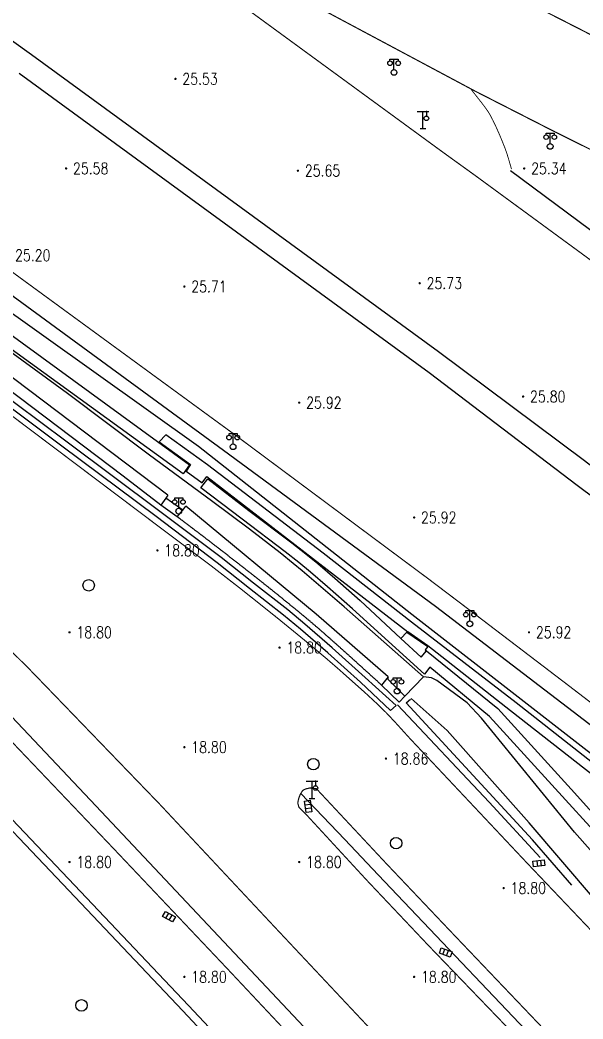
# Model space of a CAD drawing. Extents: x 404846 to 408477, y 3390929 to 3392894.
# Drawn here: x 407567 to 407616.1, y 3391660.7 to 3391747.7 of the extents above; entities that cross this region are included whole.
import ezdxf
from ezdxf.enums import TextEntityAlignment as Align

# ---------------------------------------------------------------- set-up
doc = ezdxf.new("R2010")
doc.units = 0
doc.header["$LTSCALE"] = 0.5
doc.header["$PDSIZE"] = 0.2
doc.layers.get('0').update_dxf_attribs({"linetype": 'CONTINUOUS'})
for name, color, linetype in [('DGX', 2, 'CONTINUOUS'), ('DLDW', 11, 'CONTINUOUS'), ('DLSS', 4, 'CONTINUOUS'), ('DMTZ', 3, 'CONTINUOUS'), ('GCD', 1, 'CONTINUOUS'), ('GXYZ', 2, 'CONTINUOUS'), ('JMD', 6, 'CONTINUOUS'), ('SXSS', 5, 'CONTINUOUS'), ('ZBTZ', 3, 'CONTINUOUS')]:
    doc.layers.add(name, color=color, linetype=linetype)
doc.styles.add('HZ', font='rs.shx', dxfattribs={"width": 0.8, "bigfont": 'hztxt.shx'})
doc.linetypes.add('10412', pattern='A,2,[158,AAA.SHX,S=1,R=0,X=0,Y=0],2,[151,AAA.SHX,S=1,R=0,X=0,Y=3],1e-11', length=4)
doc.linetypes.add('10422', pattern='A,0.75,[150,AAA.SHX,S=0.5,R=0,X=0,Y=0.5],1.5,[177,AAA.SHX,S=1,R=0,X=0,Y=0.4],0.75', length=3)
doc.linetypes.add('1161', pattern='A,0,[149,AAA.SHX,S=0.15,R=0,X=0,Y=0],-1.6', length=1.6)
doc.linetypes.add('444', pattern='A,4.5,[145,AAA.SHX,S=1,R=0,X=0,Y=1],4.5,-0.5,[146,AAA.SHX,S=1,R=0,X=0,Y=0],-0.5', length=10)

# ---------------------------------------------------------------- blocks, each defined once
blk = doc.blocks.new('gc097')
for p, q in [((-0.7, 2), (-0.7, 2.3)), ((-0.7, 2.3), (0.7, 2.3)), ((0, 0.5), (0, 2.3)), ((0.7, 2.3), (0.7, 2))]:
    blk.add_line(p, q)
for centre, radius in [((-0.7, 1.6), 0.4), ((0.73, 1.6), 0.4), ((0, 0), 0.5)]:
    blk.add_circle(centre, radius)
blk = doc.blocks.new('gc063')
for p, q in [((-1, 3), (1, 3)), ((0, 0), (0, 3)), ((0.6, 3), (0.6, 2.2)), ((-0.5, 0), (0.5, 0))]:
    blk.add_line(p, q)
blk.add_circle((0.6, 1.8), 0.4)
blk.add_point((0.6, 3))
blk.add_point((0.6, 3))
blk = doc.blocks.new('GC200')
at = {"linetype": 'Continuous', "const_width": 0.2, "flags": 128}
blk.add_lwpolyline([(-0.1, 0, 1), (0.1, 0, 1)], format="xyb", close=True, dxfattribs=at)
blk = doc.blocks.new('gc188')
blk.add_circle((0, 0), 1)
blk = doc.blocks.new('gc041')
for p, q in [((-1, 0.5), (1, 0.5)), ((-1, -0.5), (-1, 0.5)), ((-0.33, 0.5), (-0.33, -0.5)), ((0.33, 0.5), (0.33, -0.5)), ((1, 0.5), (1, -0.5)), ((1, -0.5), (-1, -0.5))]:
    blk.add_line(p, q)

msp = doc.modelspace()

# ---------------------------------------------------------------- linework, layer by layer
at = {"layer": 'DGX', "linetype": 'Continuous', "const_width": 0.075, "elevation": 25.5, "flags": 128}
msp.add_lwpolyline([(407609.832, 3391734.716), (407609.816, 3391734.771), (407609.8, 3391734.826), (407609.785, 3391734.881), (407609.769, 3391734.936), (407609.754, 3391734.991), (407609.738, 3391735.045), (407609.723, 3391735.1), (407609.707, 3391735.153), (407609.692, 3391735.207), (407609.677, 3391735.26), (407609.662, 3391735.312), (407609.647, 3391735.364), (407609.632, 3391735.416), (407609.617, 3391735.467), (407609.602, 3391735.517), (407609.588, 3391735.566), (407609.573, 3391735.615), (407609.559, 3391735.662), (407609.545, 3391735.709), (407609.531, 3391735.755), (407609.517, 3391735.8), (407609.504, 3391735.844), (407609.49, 3391735.887), (407609.477, 3391735.929), (407609.464, 3391735.97), (407609.45, 3391736.013), (407609.436, 3391736.056), (407609.421, 3391736.101), (407609.406, 3391736.146), (407609.39, 3391736.192), (407609.374, 3391736.239), (407609.357, 3391736.287), (407609.34, 3391736.336), (407609.322, 3391736.385), (407609.304, 3391736.435), (407609.285, 3391736.486), (407609.266, 3391736.537), (407609.246, 3391736.589), (407609.226, 3391736.641), (407609.206, 3391736.694), (407609.186, 3391736.748), (407609.165, 3391736.802), (407609.143, 3391736.856), (407609.122, 3391736.911), (407609.1, 3391736.966), (407609.078, 3391737.022), (407609.055, 3391737.078), (407609.032, 3391737.134), (407609.009, 3391737.19), (407608.986, 3391737.247), (407608.963, 3391737.303), (407608.939, 3391737.36), (407608.915, 3391737.417), (407608.891, 3391737.474), (407608.867, 3391737.531), (407608.843, 3391737.589), (407608.819, 3391737.646), (407608.794, 3391737.703), (407608.769, 3391737.76), (407608.745, 3391737.817), (407608.72, 3391737.874), (407608.695, 3391737.93), (407608.67, 3391737.987), (407608.645, 3391738.043), (407608.62, 3391738.099), (407608.595, 3391738.155), (407608.57, 3391738.21), (407608.545, 3391738.265), (407608.52, 3391738.319), (407608.496, 3391738.373), (407608.471, 3391738.427), (407608.446, 3391738.48), (407608.422, 3391738.533), (407608.397, 3391738.585), (407608.373, 3391738.637), (407608.348, 3391738.688), (407608.324, 3391738.738), (407608.301, 3391738.787), (407608.277, 3391738.836), (407608.253, 3391738.884), (407608.23, 3391738.932), (407608.207, 3391738.978), (407608.184, 3391739.024), (407608.161, 3391739.069), (407608.139, 3391739.113), (407608.117, 3391739.156), (407608.095, 3391739.198), (407608.074, 3391739.239), (407608.053, 3391739.279), (407608.032, 3391739.318), (407608.012, 3391739.356), (407607.991, 3391739.392), (407607.972, 3391739.428), (407607.953, 3391739.462), (407607.934, 3391739.495), (407607.912, 3391739.533), (407607.889, 3391739.571), (407607.866, 3391739.609), (407607.841, 3391739.648), (407607.816, 3391739.688), (407607.79, 3391739.728), (407607.763, 3391739.768), (407607.735, 3391739.809), (407607.707, 3391739.851), (407607.678, 3391739.893), (407607.648, 3391739.936), (407607.617, 3391739.979), (407607.585, 3391740.023), (407607.553, 3391740.067), (407607.52, 3391740.112), (407607.486, 3391740.158), (407607.452, 3391740.204), (407607.417, 3391740.251), (407607.381, 3391740.298), (407607.344, 3391740.346), (407607.307, 3391740.395), (407607.269, 3391740.444), (407607.23, 3391740.494), (407607.191, 3391740.545), (407607.151, 3391740.597), (407607.11, 3391740.649), (407607.069, 3391740.701), (407607.027, 3391740.755), (407606.984, 3391740.809), (407606.941, 3391740.864), (407606.897, 3391740.92), (407606.853, 3391740.976), (407606.808, 3391741.033), (407606.762, 3391741.091), (407606.716, 3391741.15), (407606.67, 3391741.209), (407606.622, 3391741.269), (407606.575, 3391741.33), (407606.526, 3391741.392), (407606.477, 3391741.455), (407606.428, 3391741.518), (407606.378, 3391741.582), (407606.328, 3391741.647), (407606.277, 3391741.713)], dxfattribs=at)
at = {"layer": 'DLSS', "linetype": 'Continuous', "const_width": 0.1, "flags": 128}
for points, elevation in [([(407583.399, 3391751.147), (407574.212, 3391757.999), (407574.102, 3391758.172), (407574.084, 3391758.323), (407574.131, 3391758.568), (407574.173, 3391758.675), (407574.235, 3391758.773), (407574.406, 3391758.937), (407574.54, 3391759.017), (407589.825, 3391750.495), (407606.666, 3391741.505)], 25.275), ([(407606.62, 3391734.196), (407603.905, 3391736.153), (407583.399, 3391751.147)], 25.649), ([(407652.824, 3391728.797), (407634.285, 3391737.808), (407621.319, 3391744.133), (407617.605, 3391745.973), (407610.742, 3391749.477)], 24.78), ([(407648.911, 3391720.744), (407630.98, 3391729.46), (407630.371, 3391729.756), (407617.169, 3391736.196), (407613.649, 3391737.941), (407606.666, 3391741.505)], 24.732), ([(407621.115, 3391723.57), (407606.62, 3391734.196)], 25.635), ([(407602.552, 3391699.072), (407585.766, 3391711.571), (407565.368, 3391726.487)], 25.719), ([(407601, 3391685.126), (407599.728, 3391686.529), (407598.939, 3391687.37), (407598.15, 3391688.143), (407597.099, 3391689.116), (407594.775, 3391691.184), (407593.731, 3391692.089), (407591.729, 3391693.769), (407589.327, 3391695.729), (407586.319, 3391698.127), (407583.672, 3391700.184), (407579.41, 3391703.38), (407570.247, 3391710.29), (407563.617, 3391715.288)], 19.081), ([(407552.278, 3391706.352), (407557.791, 3391701.106), (407563.658, 3391695.341), (407567.784, 3391691.257), (407569.871, 3391689.097), (407579.241, 3391679.383), (407589.1, 3391668.846), (407603.955, 3391653.019), (407609.249, 3391647.35)], 19.065), ([(407549.82, 3391701.369), (407554.195, 3391697.163), (407556.95, 3391694.438), (407559.911, 3391691.451), (407563.849, 3391687.43), (407565.91, 3391685.297), (407575.166, 3391675.58), (407585.105, 3391665.081), (407599.948, 3391649.268), (407605.237, 3391643.604)], 18.878), ([(407635.618, 3391673.642), (407621.483, 3391684.622), (407614.654, 3391689.86), (407606.195, 3391696.311), (407602.552, 3391699.072)], 26.072), ([(407619.332, 3391665.725), (407611.241, 3391674.235), (407601, 3391685.126)], 18.732), ([(407598.86, 3391674.325), (407592.853, 3391680.761), (407592.453, 3391680.827), (407592.266, 3391680.826), (407591.93, 3391680.745), (407591.777, 3391680.681), (407591.664, 3391680.603), (407591.558, 3391680.466), (407591.496, 3391680.35), (407591.434, 3391680.235), (407591.349, 3391680.032), (407591.271, 3391679.754), (407591.242, 3391679.591), (407591.24, 3391679.469), (407591.33, 3391679.147), (407592.003, 3391678.472), (407597.238, 3391672.792)], 19.234), ([(407615.227, 3391657.123), (407604.324, 3391668.563), (407598.86, 3391674.325)], 18.807), ([(407613.648, 3391655.642), (407602.692, 3391667.021), (407597.238, 3391672.792)], 18.807)]:
    msp.add_lwpolyline(points, dxfattribs=dict(at, elevation=elevation))
at = {"layer": 'DMTZ', "linetype": '10422', "flags": 128}
for points, elevation in [([(407609.756, 3391734.595), (407620.577, 3391726.54)], 25.631), ([(407579.922, 3391706.313), (407579.75, 3391706.072), (407579.316, 3391705.464), (407576.024, 3391707.978), (407564.682, 3391716.543)], 22.344), ([(407582.796, 3391706.964), (407583.388, 3391707.739)], 24.787), ([(407583.388, 3391707.739), (407586.973, 3391705.002), (407590.725, 3391702.167), (407591.937, 3391701.218), (407592.974, 3391700.359), (407594.456, 3391699.087), (407596.66, 3391697.154), (407600.213, 3391693.846), (407601.977, 3391692.204)], 25.025), ([(407602.731, 3391691.336), (407602.248, 3391690.751), (407596.007, 3391696.431), (407593.817, 3391698.35), (407592.346, 3391699.614), (407591.325, 3391700.459), (407590.131, 3391701.394), (407586.384, 3391704.226), (407582.796, 3391706.964)], 25.035), ([(407580.719, 3391704.45), (407579.316, 3391705.464)], 21.922), ([(407599.104, 3391690.491), (407598.521, 3391689.787), (407598.465, 3391689.838), (407598.409, 3391689.889), (407598.353, 3391689.94), (407598.297, 3391689.99), (407598.241, 3391690.041), (407598.185, 3391690.092), (407598.129, 3391690.143), (407598.073, 3391690.194), (407598.017, 3391690.245), (407597.961, 3391690.296), (407597.905, 3391690.347), (407597.849, 3391690.397), (407597.794, 3391690.448), (407597.738, 3391690.499), (407597.682, 3391690.55), (407597.626, 3391690.6), (407597.57, 3391690.651), (407597.515, 3391690.702), (407597.459, 3391690.752), (407597.403, 3391690.803), (407597.348, 3391690.853), (407597.292, 3391690.903), (407597.237, 3391690.954), (407597.182, 3391691.004), (407597.126, 3391691.054), (407597.071, 3391691.104), (407597.016, 3391691.154), (407596.961, 3391691.204), (407596.906, 3391691.254), (407596.851, 3391691.304), (407596.796, 3391691.354), (407596.741, 3391691.404), (407596.686, 3391691.453), (407596.631, 3391691.503), (407596.577, 3391691.552), (407596.522, 3391691.602), (407596.468, 3391691.651), (407596.413, 3391691.7), (407596.359, 3391691.749), (407596.305, 3391691.798), (407596.251, 3391691.847), (407596.197, 3391691.896), (407596.143, 3391691.945), (407596.089, 3391691.993), (407596.036, 3391692.042), (407595.982, 3391692.09), (407595.929, 3391692.138), (407595.876, 3391692.186), (407595.822, 3391692.234), (407595.769, 3391692.282), (407595.716, 3391692.33), (407595.663, 3391692.377), (407595.611, 3391692.425), (407595.558, 3391692.472), (407595.506, 3391692.519), (407595.454, 3391692.566), (407595.401, 3391692.613), (407595.349, 3391692.66), (407595.297, 3391692.707), (407595.246, 3391692.753), (407595.194, 3391692.8), (407595.143, 3391692.846), (407595.091, 3391692.892), (407595.04, 3391692.938), (407594.989, 3391692.983), (407594.939, 3391693.029), (407594.888, 3391693.074), (407594.837, 3391693.119), (407594.787, 3391693.164), (407594.737, 3391693.209), (407594.687, 3391693.254), (407594.637, 3391693.298), (407594.587, 3391693.343), (407594.538, 3391693.387), (407594.489, 3391693.431), (407594.44, 3391693.474), (407594.391, 3391693.518), (407594.342, 3391693.561), (407594.294, 3391693.604), (407594.245, 3391693.647), (407594.197, 3391693.69), (407594.149, 3391693.733), (407594.101, 3391693.775), (407594.054, 3391693.817), (407594.007, 3391693.859), (407593.959, 3391693.901), (407593.912, 3391693.942), (407593.866, 3391693.983), (407593.819, 3391694.024), (407593.773, 3391694.065), (407593.727, 3391694.106), (407593.681, 3391694.146), (407593.636, 3391694.186), (407593.59, 3391694.226), (407593.545, 3391694.266), (407593.5, 3391694.305), (407593.456, 3391694.344), (407593.411, 3391694.383), (407593.367, 3391694.422), (407593.323, 3391694.46), (407593.279, 3391694.498), (407593.236, 3391694.536), (407593.193, 3391694.574), (407593.15, 3391694.611), (407593.107, 3391694.648), (407593.064, 3391694.685), (407593.022, 3391694.722), (407592.98, 3391694.758), (407592.939, 3391694.794), (407592.897, 3391694.83), (407592.856, 3391694.865), (407592.815, 3391694.9), (407592.775, 3391694.935), (407592.734, 3391694.97), (407592.694, 3391695.004), (407592.655, 3391695.038), (407592.615, 3391695.072), (407592.576, 3391695.105), (407592.538, 3391695.138), (407592.5, 3391695.17), (407592.461, 3391695.204), (407592.421, 3391695.237), (407592.38, 3391695.272), (407592.338, 3391695.307), (407592.296, 3391695.342), (407592.254, 3391695.378), (407592.21, 3391695.415), (407592.166, 3391695.452), (407592.121, 3391695.489), (407592.076, 3391695.527), (407592.03, 3391695.565), (407591.984, 3391695.604), (407591.937, 3391695.643), (407591.89, 3391695.682), (407591.842, 3391695.722), (407591.793, 3391695.762), (407591.744, 3391695.803), (407591.695, 3391695.844), (407591.645, 3391695.885), (407591.595, 3391695.927), (407591.544, 3391695.969), (407591.493, 3391696.011), (407591.441, 3391696.053), (407591.389, 3391696.096), (407591.337, 3391696.139), (407591.285, 3391696.182), (407591.232, 3391696.225), (407591.179, 3391696.269), (407591.126, 3391696.313), (407591.072, 3391696.357), (407591.018, 3391696.401), (407590.964, 3391696.445), (407590.91, 3391696.489), (407590.855, 3391696.534), (407590.801, 3391696.579), (407590.746, 3391696.623), (407590.691, 3391696.668), (407590.636, 3391696.713), (407590.581, 3391696.758), (407590.526, 3391696.803), (407590.471, 3391696.848), (407590.415, 3391696.893), (407590.36, 3391696.938), (407590.305, 3391696.983), (407590.249, 3391697.028), (407590.194, 3391697.073), (407590.139, 3391697.118), (407590.083, 3391697.163), (407590.028, 3391697.208), (407589.973, 3391697.252), (407589.918, 3391697.297), (407589.863, 3391697.341), (407589.808, 3391697.386), (407589.754, 3391697.43), (407589.699, 3391697.474), (407589.645, 3391697.518), (407589.591, 3391697.561), (407589.537, 3391697.605), (407589.484, 3391697.648), (407589.431, 3391697.691), (407589.378, 3391697.734), (407589.325, 3391697.776), (407589.273, 3391697.819), (407589.22, 3391697.86), (407589.169, 3391697.902), (407589.117, 3391697.944), (407589.066, 3391697.985), (407589.016, 3391698.025), (407588.966, 3391698.066), (407588.916, 3391698.106), (407588.867, 3391698.145), (407588.818, 3391698.185), (407588.769, 3391698.223), (407588.722, 3391698.262), (407588.674, 3391698.3), (407588.627, 3391698.337), (407588.581, 3391698.374), (407588.536, 3391698.411), (407588.49, 3391698.447), (407588.446, 3391698.483), (407588.402, 3391698.518), (407588.359, 3391698.553), (407588.316, 3391698.587), (407588.274, 3391698.62), (407588.231, 3391698.654), (407588.188, 3391698.689), (407588.144, 3391698.724), (407588.1, 3391698.759), (407588.055, 3391698.795), (407588.009, 3391698.831), (407587.963, 3391698.868), (407587.916, 3391698.905), (407587.869, 3391698.943), (407587.821, 3391698.981), (407587.773, 3391699.019), (407587.724, 3391699.057), (407587.675, 3391699.096), (407587.625, 3391699.136), (407587.575, 3391699.175), (407587.524, 3391699.215), (407587.473, 3391699.255), (407587.422, 3391699.296), (407587.37, 3391699.337), (407587.318, 3391699.378), (407587.265, 3391699.419), (407587.212, 3391699.461), (407587.159, 3391699.503), (407587.106, 3391699.545), (407587.052, 3391699.587), (407586.997, 3391699.629), (407586.943, 3391699.672), (407586.888, 3391699.715), (407586.833, 3391699.758), (407586.778, 3391699.801), (407586.722, 3391699.845), (407586.667, 3391699.889), (407586.611, 3391699.932), (407586.555, 3391699.976), (407586.498, 3391700.02), (407586.442, 3391700.064), (407586.385, 3391700.108), (407586.329, 3391700.153), (407586.272, 3391700.197), (407586.215, 3391700.242), (407586.158, 3391700.286), (407586.1, 3391700.331), (407586.043, 3391700.375), (407585.986, 3391700.42), (407585.928, 3391700.465), (407585.871, 3391700.509), (407585.814, 3391700.554), (407585.756, 3391700.599), (407585.699, 3391700.643), (407585.641, 3391700.688), (407585.584, 3391700.733), (407585.527, 3391700.777), (407585.469, 3391700.822), (407585.412, 3391700.866), (407585.355, 3391700.91), (407585.298, 3391700.955), (407585.241, 3391700.999), (407585.184, 3391701.043), (407585.128, 3391701.087), (407585.071, 3391701.131), (407585.015, 3391701.174), (407584.959, 3391701.218), (407584.903, 3391701.261), (407584.847, 3391701.304), (407584.792, 3391701.347), (407584.736, 3391701.39), (407584.681, 3391701.433), (407584.627, 3391701.475), (407584.572, 3391701.517), (407584.518, 3391701.559), (407584.464, 3391701.601), (407584.41, 3391701.642), (407584.357, 3391701.683), (407584.304, 3391701.724), (407584.251, 3391701.765), (407584.199, 3391701.805), (407584.147, 3391701.845), (407584.096, 3391701.885), (407584.045, 3391701.924), (407583.994, 3391701.963), (407583.944, 3391702.002), (407583.894, 3391702.04), (407583.845, 3391702.078), (407583.796, 3391702.116), (407583.748, 3391702.153), (407583.7, 3391702.19), (407583.653, 3391702.226), (407583.606, 3391702.262), (407583.56, 3391702.298), (407583.514, 3391702.333), (407583.469, 3391702.368), (407583.424, 3391702.402), (407583.38, 3391702.436), (407583.337, 3391702.469), (407583.294, 3391702.502), (407583.252, 3391702.534), (407583.21, 3391702.566), (407583.17, 3391702.597), (407583.129, 3391702.628), (407583.09, 3391702.658), (407583.051, 3391702.688), (407583.013, 3391702.717), (407582.976, 3391702.746), (407582.939, 3391702.774), (407582.903, 3391702.801), (407582.868, 3391702.828), (407582.834, 3391702.854), (407582.801, 3391702.879), (407582.768, 3391702.904), (407582.735, 3391702.929), (407582.701, 3391702.955), (407582.666, 3391702.982), (407582.63, 3391703.009), (407582.593, 3391703.037), (407582.555, 3391703.066), (407582.517, 3391703.095), (407582.477, 3391703.125), (407582.436, 3391703.156), (407582.394, 3391703.188), (407582.352, 3391703.22), (407582.308, 3391703.253), (407582.263, 3391703.287), (407582.218, 3391703.321), (407582.171, 3391703.356), (407582.124, 3391703.392), (407582.075, 3391703.428), (407582.026, 3391703.465), (407581.976, 3391703.503), (407581.925, 3391703.542), (407581.873, 3391703.581), (407581.82, 3391703.621), (407581.766, 3391703.661), (407581.712, 3391703.702), (407581.656, 3391703.744), (407581.6, 3391703.787), (407581.542, 3391703.83), (407581.484, 3391703.874), (407581.425, 3391703.918), (407581.365, 3391703.963), (407581.304, 3391704.009), (407581.242, 3391704.055), (407581.18, 3391704.103), (407581.117, 3391704.15), (407581.052, 3391704.199), (407580.987, 3391704.248), (407580.921, 3391704.297), (407580.855, 3391704.347), (407580.787, 3391704.398), (407580.719, 3391704.45), (407581.209, 3391705.031), (407581.48, 3391705.354)], 22.592), ([(407600.213, 3391693.846), (407600.713, 3391694.382), (407602.557, 3391693.135), (407602.324, 3391692.853), (407602.421, 3391692.77)], 24.525), ([(407601.977, 3391692.204), (407602.421, 3391692.77), (407608.646, 3391687.759), (407615.042, 3391680.717), (407623.968, 3391670.809), (407623.259, 3391670.206)], 24.676), ([(407623.259, 3391670.206), (407607.912, 3391687.058), (407602.731, 3391691.336)], 24.615), ([(407602.181, 3391690.502), (407600.538, 3391688.819)], 23.243), ([(407600.538, 3391688.819), (407600.043, 3391688.306), (407598.521, 3391689.787)], 22.088), ([(407615.098, 3391672.365), (407611.66, 3391676.307), (407600.673, 3391688.229), (407601.056, 3391688.548)], 19.148), ([(407599.92, 3391688.056), (407607.902, 3391679.605), (407612.338, 3391674.786)], 19.276)]:
    msp.add_lwpolyline(points, dxfattribs=dict(at, elevation=elevation))
at = {"layer": 'DMTZ', "linetype": '10412', "flags": 128}
for points, elevation in [([(407603.204, 3391696.62), (407584.759, 3391710.206), (407564.367, 3391725.117)], 25.719), ([(407602.181, 3391690.502), (407595.268, 3391696.609), (407591.624, 3391699.731), (407590.831, 3391700.387), (407589.683, 3391701.304), (407587.033, 3391703.351), (407583.725, 3391705.843), (407578.319, 3391709.816), (407571.172, 3391715.166), (407564.28, 3391720.207)], 24.251), ([(407634.725, 3391672.502), (407603.204, 3391696.62)], 26.087), ([(407621.453, 3391670.061), (407615.32, 3391676.974), (407607.229, 3391686.915), (407605.962, 3391688.232), (407603.327, 3391690.172), (407602.88, 3391690.42), (407602.181, 3391690.502)], 24.018)]:
    msp.add_lwpolyline(points, dxfattribs=dict(at, elevation=elevation))
at = {"layer": 'DMTZ', "linetype": '10422', "elevation": 24.52, "flags": 128}
msp.add_lwpolyline([(407563.018, 3391722.624), (407581.8, 3391708.969), (407581.25, 3391708.189), (407562.463, 3391721.799), (407563.018, 3391722.624)], close=True, dxfattribs=at)
at = {"layer": 'JMD', "linetype": '444', "flags": 128}
for points, elevation in [([(407573.645, 3391679.266), (407565.84, 3391687.552), (407563.146, 3391690.368), (407560.92, 3391692.653), (407560.114, 3391693.467), (407558.229, 3391695.327), (407553.375, 3391699.999), (407550.148, 3391703.056), (407547.301, 3391705.703), (407542.786, 3391709.83), (407538.091, 3391714.061), (407535.352, 3391716.492), (407531.876, 3391719.525), (407530.478, 3391720.704), (407527.285, 3391723.347)], 21.729), ([(407573.645, 3391679.266), (407595.472, 3391656.068), (407602.864, 3391648.263), (407607.901, 3391642.903), (407611.132, 3391639.424), (407613.751, 3391636.558), (407615.848, 3391634.208), (407618.185, 3391631.534), (407620.996, 3391628.252), (407623.476, 3391625.281), (407625.446, 3391622.836), (407626.929, 3391620.89), (407628.184, 3391619.169), (407629.669, 3391617.087), (407631.292, 3391614.769), (407632.801, 3391612.578), (407634.151, 3391610.554), (407639.368, 3391602.095)], 21.992)]:
    msp.add_lwpolyline(points, dxfattribs=dict(at, elevation=elevation))
at = {"layer": 'SXSS', "linetype": 'Continuous', "flags": 128}
for points, elevation in [([(407584.21, 3391700.44), (407578.903, 3391704.471), (407570.704, 3391710.587), (407564.157, 3391715.469)], 18.911), ([(407584.569, 3391700.891), (407579.23, 3391704.906), (407571.029, 3391711.023), (407564.483, 3391715.906)], 18.911), ([(407601.118, 3391695.276), (407593.43, 3391701.264), (407583.359, 3391708.968), (407579.737, 3391711.585), (407579.174, 3391710.961), (407581.897, 3391708.996), (407581.513, 3391708.405), (407582.914, 3391707.383), (407583.299, 3391707.935), (407600.818, 3391694.431)], 24.098), ([(407599.287, 3391687.559), (407596.701, 3391690.038), (407593.848, 3391692.591), (407591.46, 3391694.666), (407589.997, 3391695.875), (407587.029, 3391698.202), (407584.21, 3391700.44)], 19.291), ([(407599.788, 3391688.015), (407597.094, 3391690.461), (407594.23, 3391693.024), (407591.834, 3391695.105), (407590.356, 3391696.326), (407587.386, 3391698.655), (407584.569, 3391700.891)], 19.291), ([(407642.818, 3391662.394), (407626.917, 3391675.133), (407610.252, 3391688.25), (407601.118, 3391695.276)], 24.255), ([(407642.329, 3391661.788), (407626.416, 3391674.499), (407609.743, 3391687.553), (407602.541, 3391693.211), (407600.818, 3391694.431)], 24.279), ([(407599.788, 3391688.015), (407599.287, 3391687.559)], 19.247)]:
    msp.add_lwpolyline(points, dxfattribs=dict(at, elevation=elevation))
at = {"layer": 'ZBTZ', "linetype": '1161', "flags": 128}
for points, elevation in [([(407568.053, 3391744.67), (407543.351, 3391762.384)], 25.005), ([(407601.167, 3391695.943), (407582.583, 3391710.575), (407564.525, 3391723.426), (407532.648, 3391746.299), (407532.821, 3391747.615)], 24.085), ([(407603.47, 3391718.797), (407568.053, 3391744.67)], 25.774), ([(407602.657, 3391716.98), (407566.973, 3391743.034)], 25.663), ([(407648.728, 3391684.243), (407616.191, 3391709.31), (407603.47, 3391718.797)], 26.229), ([(407579.922, 3391706.313), (407564.199, 3391718.206)], 22.311), ([(407647.533, 3391682.726), (407631.685, 3391694.964), (407620.583, 3391703.426), (407615.564, 3391707.174), (407602.657, 3391716.98)], 26.289), ([(407581.209, 3391705.031), (407579.75, 3391706.072)], 21.925), ([(407600.538, 3391688.819), (407599.106, 3391690.28), (407599.104, 3391690.491), (407592.822, 3391695.964), (407581.48, 3391705.354)], 22.376), ([(407546.594, 3391698.012), (407550.956, 3391693.82), (407551.375, 3391693.411), (407553.657, 3391691.146), (407556.594, 3391688.184), (407560.512, 3391684.184), (407562.55, 3391682.074), (407571.79, 3391672.374), (407581.718, 3391661.888), (407596.559, 3391646.076), (407602.45, 3391639.653)], 18.798), ([(407546.132, 3391697.333), (407550.487, 3391693.336), (407550.902, 3391692.93), (407553.181, 3391690.67), (407556.115, 3391687.711), (407560.029, 3391683.714), (407562.064, 3391681.608), (407571.301, 3391671.91), (407581.228, 3391661.426), (407593.44, 3391648.369), (407602.004, 3391639.267)], 18.8), ([(407643.11, 3391662.86), (407628.572, 3391674.346), (407621.489, 3391680.127), (407601.167, 3391695.943)], 24.324), ([(407619.116, 3391669.306), (407617.053, 3391671.142), (407611.379, 3391677.779), (407604.244, 3391685.828), (407601.111, 3391688.627)], 19.132), ([(407598.23, 3391673.266), (407595.339, 3391676.333), (407591.496, 3391680.35)], 19.36), ([(407614.45, 3391656.184), (407598.23, 3391673.266)], 19.011)]:
    msp.add_lwpolyline(points, dxfattribs=dict(at, elevation=elevation))

# ---------------------------------------------------------------- block references
at = {"layer": 'DLDW', "linetype": 'Continuous', "xscale": 0.5, "yscale": 0.5}
for p in [(407599.605, 3391743.133, 25.48), (407613.2, 3391736.692, 25.922), (407585.596, 3391710.536, 25.772), (407580.865, 3391704.928, 22.056), (407606.209, 3391695.119, 25.785), (407599.883, 3391689.265, 21.76)]:
    msp.add_blockref('gc097', p, dxfattribs=at)
at = {"layer": 'DLSS', "linetype": 'Continuous', "xscale": 0.5, "yscale": 0.5}
for p in [(407602.125, 3391738.236, 25.503), (407592.47, 3391679.924, 19.3)]:
    msp.add_blockref('gc063', p, dxfattribs=at)
at = {"layer": 'GCD', "linetype": 'Continuous'}
ref = msp.add_blockref('GC200', (407580.579, 3391742.57, 25.526), dxfattribs=dict(at, xscale=0.5, yscale=0.5, zscale=0.5))
ref.add_attrib('height', '25.53', dxfattribs={"linetype": 'Continuous', "height": 1, "style": 'HZ', "width": 0.8}).set_placement((407581.179, 3391742.57, 25.526), align=Align.MIDDLE_LEFT)
ref = msp.add_blockref('GC200', (407571.062, 3391734.773, 25.577), dxfattribs=dict(at, xscale=0.5, yscale=0.5, zscale=0.5))
ref.add_attrib('height', '25.58', dxfattribs={"linetype": 'Continuous', "height": 1, "style": 'HZ', "width": 0.8}).set_placement((407571.662, 3391734.773, 25.577), align=Align.MIDDLE_LEFT)
ref = msp.add_blockref('GC200', (407610.941, 3391734.77, 25.336), dxfattribs=dict(at, xscale=0.5, yscale=0.5, zscale=0.5))
ref.add_attrib('height', '25.34', dxfattribs={"linetype": 'Continuous', "height": 1, "style": 'HZ', "width": 0.8}).set_placement((407611.541, 3391734.77, 25.336), align=Align.MIDDLE_LEFT)
ref = msp.add_blockref('GC200', (407591.245, 3391734.576, 25.648), dxfattribs=dict(at, xscale=0.5, yscale=0.5, zscale=0.5))
ref.add_attrib('height', '25.65', dxfattribs={"linetype": 'Continuous', "height": 1, "style": 'HZ', "width": 0.8}).set_placement((407591.845, 3391734.576, 25.648), align=Align.MIDDLE_LEFT)
ref = msp.add_blockref('GC200', (407566.018, 3391727.21, 25.199), dxfattribs=dict(at, xscale=0.5, yscale=0.5, zscale=0.5))
ref.add_attrib('height', '25.20', dxfattribs={"linetype": 'Continuous', "height": 1, "style": 'HZ', "width": 0.8}).set_placement((407566.618, 3391727.21, 25.199), align=Align.MIDDLE_LEFT)
ref = msp.add_blockref('GC200', (407581.356, 3391724.486, 25.706), dxfattribs=dict(at, xscale=0.5, yscale=0.5, zscale=0.5))
ref.add_attrib('height', '25.71', dxfattribs={"linetype": 'Continuous', "height": 1, "style": 'HZ', "width": 0.8}).set_placement((407581.956, 3391724.486, 25.706), align=Align.MIDDLE_LEFT)
ref = msp.add_blockref('GC200', (407601.843, 3391724.777, 25.728), dxfattribs=dict(at, xscale=0.5, yscale=0.5, zscale=0.5))
ref.add_attrib('height', '25.73', dxfattribs={"linetype": 'Continuous', "height": 1, "style": 'HZ', "width": 0.8}).set_placement((407602.443, 3391724.777, 25.728), align=Align.MIDDLE_LEFT)
ref = msp.add_blockref('GC200', (407610.847, 3391714.908, 25.804), dxfattribs=dict(at, xscale=0.5, yscale=0.5, zscale=0.5))
ref.add_attrib('height', '25.80', dxfattribs={"linetype": 'Continuous', "height": 1, "style": 'HZ', "width": 0.8}).set_placement((407611.447, 3391714.908, 25.804), align=Align.MIDDLE_LEFT)
ref = msp.add_blockref('GC200', (407591.358, 3391714.379, 25.922), dxfattribs=dict(at, xscale=0.5, yscale=0.5, zscale=0.5))
ref.add_attrib('height', '25.92', dxfattribs={"linetype": 'Continuous', "height": 1, "style": 'HZ', "width": 0.8}).set_placement((407591.958, 3391714.379, 25.922), align=Align.MIDDLE_LEFT)
ref = msp.add_blockref('GC200', (407601.358, 3391704.379, 25.922), dxfattribs=dict(at, xscale=0.5, yscale=0.5, zscale=0.5))
ref.add_attrib('height', '25.92', dxfattribs={"linetype": 'Continuous', "height": 1, "style": 'HZ', "width": 0.8}).set_placement((407601.958, 3391704.379, 25.922), align=Align.MIDDLE_LEFT)
ref = msp.add_blockref('GC200', (407579.01, 3391701.513, 18.8), dxfattribs=dict(at, xscale=0.5, yscale=0.5, zscale=0.5))
ref.add_attrib('height', '18.80', dxfattribs={"linetype": 'Continuous', "height": 1, "style": 'HZ', "width": 0.8}).set_placement((407579.61, 3391701.513, 18.8), align=Align.MIDDLE_LEFT)
ref = msp.add_blockref('GC200', (407571.358, 3391694.379, 18.8), dxfattribs=dict(at, xscale=0.5, yscale=0.5, zscale=0.5))
ref.add_attrib('height', '18.80', dxfattribs={"linetype": 'Continuous', "height": 1, "style": 'HZ', "width": 0.8}).set_placement((407571.958, 3391694.379, 18.8), align=Align.MIDDLE_LEFT)
ref = msp.add_blockref('GC200', (407611.358, 3391694.379, 25.922), dxfattribs=dict(at, xscale=0.5, yscale=0.5, zscale=0.5))
ref.add_attrib('height', '25.92', dxfattribs={"linetype": 'Continuous', "height": 1, "style": 'HZ', "width": 0.8}).set_placement((407611.958, 3391694.379, 25.922), align=Align.MIDDLE_LEFT)
ref = msp.add_blockref('GC200', (407589.641, 3391693.051, 18.8), dxfattribs=dict(at, xscale=0.5, yscale=0.5, zscale=0.5))
ref.add_attrib('height', '18.80', dxfattribs={"linetype": 'Continuous', "height": 1, "style": 'HZ', "width": 0.8}).set_placement((407590.241, 3391693.051, 18.8), align=Align.MIDDLE_LEFT)
ref = msp.add_blockref('GC200', (407581.358, 3391684.379, 18.8), dxfattribs=dict(at, xscale=0.5, yscale=0.5, zscale=0.5))
ref.add_attrib('height', '18.80', dxfattribs={"linetype": 'Continuous', "height": 1, "style": 'HZ', "width": 0.8}).set_placement((407581.958, 3391684.379, 18.8), align=Align.MIDDLE_LEFT)
ref = msp.add_blockref('GC200', (407598.907, 3391683.384, 18.857), dxfattribs=dict(at, xscale=0.5, yscale=0.5, zscale=0.5))
ref.add_attrib('height', '18.86', dxfattribs={"linetype": 'Continuous', "height": 1, "style": 'HZ', "width": 0.8}).set_placement((407599.507, 3391683.384, 18.857), align=Align.MIDDLE_LEFT)
ref = msp.add_blockref('GC200', (407571.358, 3391674.379, 18.8), dxfattribs=dict(at, xscale=0.5, yscale=0.5, zscale=0.5))
ref.add_attrib('height', '18.80', dxfattribs={"linetype": 'Continuous', "height": 1, "style": 'HZ', "width": 0.8}).set_placement((407571.958, 3391674.379, 18.8), align=Align.MIDDLE_LEFT)
ref = msp.add_blockref('GC200', (407591.358, 3391674.379, 18.8), dxfattribs=dict(at, xscale=0.5, yscale=0.5, zscale=0.5))
ref.add_attrib('height', '18.80', dxfattribs={"linetype": 'Continuous', "height": 1, "style": 'HZ', "width": 0.8}).set_placement((407591.958, 3391674.379, 18.8), align=Align.MIDDLE_LEFT)
ref = msp.add_blockref('GC200', (407609.154, 3391672.11, 18.8), dxfattribs=dict(at, xscale=0.5, yscale=0.5, zscale=0.5))
ref.add_attrib('height', '18.80', dxfattribs={"linetype": 'Continuous', "height": 1, "style": 'HZ', "width": 0.8}).set_placement((407609.754, 3391672.11, 18.8), align=Align.MIDDLE_LEFT)
ref = msp.add_blockref('GC200', (407581.358, 3391664.379, 18.8), dxfattribs=dict(at, xscale=0.5, yscale=0.5, zscale=0.5))
ref.add_attrib('height', '18.80', dxfattribs={"linetype": 'Continuous', "height": 1, "style": 'HZ', "width": 0.8}).set_placement((407581.958, 3391664.379, 18.8), align=Align.MIDDLE_LEFT)
ref = msp.add_blockref('GC200', (407601.358, 3391664.379, 18.8), dxfattribs=dict(at, xscale=0.5, yscale=0.5, zscale=0.5))
ref.add_attrib('height', '18.80', dxfattribs={"linetype": 'Continuous', "height": 1, "style": 'HZ', "width": 0.8}).set_placement((407601.958, 3391664.379, 18.8), align=Align.MIDDLE_LEFT)
at = {"layer": 'GXYZ', "linetype": 'Continuous', "xscale": 0.5, "yscale": 0.5}
for p in [(407573.027, 3391698.472, 19.16), (407592.586, 3391682.906, 19.119), (407599.787, 3391676.017, 18.791), (407572.407, 3391661.897, 18.829)]:
    msp.add_blockref('gc188', p, dxfattribs=at)
for p, rotation in [((407592.125, 3391679.225, 19.354), 97.86741082101798), ((407612.221, 3391674.261, 19.033), 6.480642497652127), ((407580.024, 3391669.62, 18.947), 150.7299919493505), ((407604.108, 3391666.502, 19.091), 160.3198104902778)]:
    msp.add_blockref('gc041', p, dxfattribs=dict(at, rotation=rotation))

doc.saveas('drawing.dxf')
